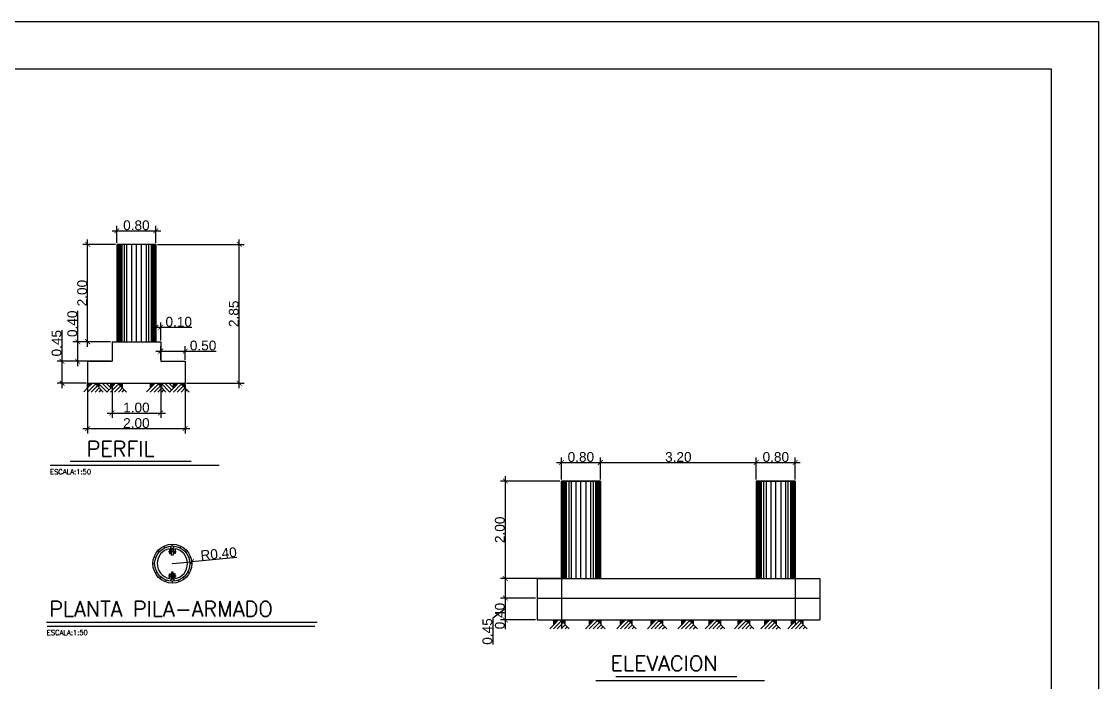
# Model space of a CAD drawing. Header units: millimetres. Extents: x 2276.9 to 2315.3, y 1419.6 to 1446.7.
# Drawn here: x 2293.21 to 2315.31, y 1433.18 to 1446.75 of the extents above; entities that cross this region are included whole.
import ezdxf

# ---------------------------------------------------------------- set-up
doc = ezdxf.new("R2010")
doc.units = ezdxf.units.MM
doc.styles.add('LET1', font='romans.shx', dxfattribs={"height": 0.2})
doc.styles.get("Standard").update_dxf_attribs({"font": 'arial.ttf'})
doc.dimstyles.new('ISO-25', dxfattribs={"dimtxt": 0.2, "dimasz": 0.1, "dimexe": 0.1, "dimexo": 0.03, "dimgap": 0.01, "dimtad": 1, "dimzin": 1, "dimdsep": 46, "dimtxsty": 'Standard', "dimblk": 'ARCHTICK', "dimcen": 2.5, "dimdle": 0.1, "dimaunit": 1, "dimazin": 0, "dimtfac": 1, "dimtmove": 0, "dimatfit": 3, "dimldrblk": 'ARCHTICK', "dimfxl": 1, "dimarcsym": 0})

# ---------------------------------------------------------------- blocks, each defined once
blk = doc.blocks.new('_ArchTick')
at = {"color": 0, "linetype": 'ByBlock', "const_width": 0.15}
blk.add_lwpolyline([(-0.5, -0.5), (0.5, 0.5)], dxfattribs=at)
blk = doc.blocks.new('*D19')
at = {"color": 0, "lineweight": -2, "transparency": 16777216}
for p, q in [((2295.166, 1442.206), (2295.166, 1442.555)), ((2295.966, 1442.206), (2295.966, 1442.555)), ((2295.066, 1442.455), (2296.066, 1442.455))]:
    blk.add_line(p, q, dxfattribs=at)
at = {"layer": 'Defpoints', "color": 0, "transparency": 16777216}
for p in [(2295.966, 1442.455), (2295.166, 1442.176), (2295.966, 1442.176)]:
    blk.add_point(p, dxfattribs=at)
at = {"color": 0, "lineweight": -2, "transparency": 16777216, "xscale": 0.1, "yscale": 0.1, "zscale": 0.1, "rotation": 180}
blk.add_blockref('_ArchTick', (2295.166, 1442.455), dxfattribs=at)
at = {"color": 0, "lineweight": -2, "transparency": 16777216, "xscale": 0.1, "yscale": 0.1, "zscale": 0.1}
blk.add_blockref('_ArchTick', (2295.966, 1442.455), dxfattribs=at)
at = {"color": 0, "transparency": 16777216, "insert": (2295.566, 1442.567), "char_height": 0.2, "attachment_point": 5}
blk.add_mtext('0.80', dxfattribs=at)
blk = doc.blocks.new('*D20')
at = {"color": 0, "lineweight": -2, "transparency": 16777216}
for p, q in [((2297.678, 1439.226), (2297.678, 1442.276)), ((2295.996, 1442.176), (2297.778, 1442.176)), ((2296.596, 1439.326), (2297.778, 1439.326))]:
    blk.add_line(p, q, dxfattribs=at)
at = {"layer": 'Defpoints', "color": 0, "transparency": 16777216}
for p in [(2295.966, 1442.176), (2297.678, 1442.176), (2296.566, 1439.326)]:
    blk.add_point(p, dxfattribs=at)
at = {"color": 0, "lineweight": -2, "transparency": 16777216, "xscale": 0.1, "yscale": 0.1, "zscale": 0.1}
for p, rotation in [((2297.678, 1442.176), 90), ((2297.678, 1439.326), 270)]:
    blk.add_blockref('_ArchTick', p, dxfattribs=dict(at, rotation=rotation))
at = {"color": 0, "transparency": 16777216, "insert": (2297.565, 1440.751), "char_height": 0.2, "attachment_point": 5, "rotation": 90}
blk.add_mtext('2.85', dxfattribs=at)
blk = doc.blocks.new('*D21')
at = {"color": 0, "lineweight": -2, "transparency": 16777216}
for p, q in [((2294.041, 1439.776), (2294.041, 1440.417)), ((2294.536, 1439.776), (2293.941, 1439.776)), ((2294.041, 1439.226), (2294.041, 1439.776)), ((2294.536, 1439.326), (2293.941, 1439.326))]:
    blk.add_line(p, q, dxfattribs=at)
at = {"layer": 'Defpoints', "color": 0, "transparency": 16777216}
for p in [(2294.041, 1439.776), (2294.566, 1439.776), (2294.566, 1439.326)]:
    blk.add_point(p, dxfattribs=at)
at = {"color": 0, "lineweight": -2, "transparency": 16777216, "xscale": 0.1, "yscale": 0.1, "zscale": 0.1}
for p, rotation in [((2294.041, 1439.776), 90), ((2294.041, 1439.326), 270)]:
    blk.add_blockref('_ArchTick', p, dxfattribs=dict(at, rotation=rotation))
at = {"color": 0, "transparency": 16777216, "insert": (2293.928, 1440.147), "char_height": 0.2, "attachment_point": 5, "rotation": 90}
blk.add_mtext('0.45', dxfattribs=at)
blk = doc.blocks.new('*D22')
at = {"color": 0, "lineweight": -2, "transparency": 16777216}
for p, q in [((2294.363, 1440.176), (2294.363, 1440.815)), ((2295.036, 1440.176), (2294.263, 1440.176)), ((2294.363, 1439.676), (2294.363, 1440.176)), ((2295.036, 1439.776), (2294.263, 1439.776))]:
    blk.add_line(p, q, dxfattribs=at)
at = {"layer": 'Defpoints', "color": 0, "transparency": 16777216}
for p in [(2294.363, 1440.176), (2295.066, 1440.176), (2295.066, 1439.776)]:
    blk.add_point(p, dxfattribs=at)
at = {"color": 0, "lineweight": -2, "transparency": 16777216, "xscale": 0.1, "yscale": 0.1, "zscale": 0.1}
for p, rotation in [((2294.363, 1440.176), 90), ((2294.363, 1439.776), 270)]:
    blk.add_blockref('_ArchTick', p, dxfattribs=dict(at, rotation=rotation))
at = {"color": 0, "transparency": 16777216, "insert": (2294.251, 1440.546), "char_height": 0.2, "attachment_point": 5, "rotation": 90}
blk.add_mtext('0.40', dxfattribs=at)
blk = doc.blocks.new('*D23')
at = {"color": 0, "lineweight": -2, "transparency": 16777216}
for p, q in [((2294.566, 1440.076), (2294.566, 1442.276)), ((2295.136, 1442.176), (2294.466, 1442.176)), ((2295.036, 1440.176), (2294.466, 1440.176))]:
    blk.add_line(p, q, dxfattribs=at)
at = {"layer": 'Defpoints', "color": 0, "transparency": 16777216}
for p in [(2294.566, 1442.176), (2295.166, 1442.176), (2295.066, 1440.176)]:
    blk.add_point(p, dxfattribs=at)
at = {"color": 0, "lineweight": -2, "transparency": 16777216, "xscale": 0.1, "yscale": 0.1, "zscale": 0.1}
for p, rotation in [((2294.566, 1442.176), 90), ((2294.566, 1440.176), 270)]:
    blk.add_blockref('_ArchTick', p, dxfattribs=dict(at, rotation=rotation))
at = {"color": 0, "transparency": 16777216, "insert": (2294.454, 1441.176), "char_height": 0.2, "attachment_point": 5, "rotation": 90}
blk.add_mtext('2.00', dxfattribs=at)
blk = doc.blocks.new('*D4')
at = {"color": 0, "lineweight": -2, "transparency": 16777216}
for p, q in [((2294.566, 1439.296), (2294.566, 1438.295)), ((2296.566, 1439.296), (2296.566, 1438.295)), ((2294.466, 1438.395), (2296.666, 1438.395))]:
    blk.add_line(p, q, dxfattribs=at)
at = {"layer": 'Defpoints', "color": 0, "transparency": 16777216}
for p in [(2294.566, 1439.326), (2296.566, 1439.326), (2296.566, 1438.395)]:
    blk.add_point(p, dxfattribs=at)
at = {"color": 0, "lineweight": -2, "transparency": 16777216, "xscale": 0.1, "yscale": 0.1, "zscale": 0.1, "rotation": 180}
blk.add_blockref('_ArchTick', (2294.566, 1438.395), dxfattribs=at)
at = {"color": 0, "lineweight": -2, "transparency": 16777216, "xscale": 0.1, "yscale": 0.1, "zscale": 0.1}
blk.add_blockref('_ArchTick', (2296.566, 1438.395), dxfattribs=at)
at = {"color": 0, "transparency": 16777216, "insert": (2295.566, 1438.507), "char_height": 0.2, "attachment_point": 5}
blk.add_mtext('2.00', dxfattribs=at)
blk = doc.blocks.new('*D5')
at = {"color": 0, "lineweight": -2, "transparency": 16777216}
for p, q in [((2295.066, 1439.296), (2295.066, 1438.614)), ((2296.066, 1439.296), (2296.066, 1438.614)), ((2294.966, 1438.714), (2296.166, 1438.714))]:
    blk.add_line(p, q, dxfattribs=at)
at = {"layer": 'Defpoints', "color": 0, "transparency": 16777216}
for p in [(2295.066, 1439.326), (2296.066, 1439.326), (2296.066, 1438.714)]:
    blk.add_point(p, dxfattribs=at)
at = {"color": 0, "lineweight": -2, "transparency": 16777216, "xscale": 0.1, "yscale": 0.1, "zscale": 0.1, "rotation": 180}
blk.add_blockref('_ArchTick', (2295.066, 1438.714), dxfattribs=at)
at = {"color": 0, "lineweight": -2, "transparency": 16777216, "xscale": 0.1, "yscale": 0.1, "zscale": 0.1}
blk.add_blockref('_ArchTick', (2296.066, 1438.714), dxfattribs=at)
at = {"color": 0, "transparency": 16777216, "insert": (2295.566, 1438.826), "char_height": 0.2, "attachment_point": 5}
blk.add_mtext('1.00', dxfattribs=at)
blk = doc.blocks.new('*D11')
at = {"color": 0, "lineweight": -2, "transparency": 16777216}
for p, q in [((2296.066, 1439.806), (2296.066, 1440.086)), ((2296.566, 1439.806), (2296.566, 1440.086)), ((2295.966, 1439.986), (2296.566, 1439.986)), ((2296.566, 1439.986), (2297.205, 1439.986))]:
    blk.add_line(p, q, dxfattribs=at)
at = {"layer": 'Defpoints', "color": 0, "transparency": 16777216}
for p in [(2296.566, 1439.986), (2296.066, 1439.776), (2296.566, 1439.776)]:
    blk.add_point(p, dxfattribs=at)
at = {"color": 0, "lineweight": -2, "transparency": 16777216, "xscale": 0.1, "yscale": 0.1, "zscale": 0.1, "rotation": 180}
blk.add_blockref('_ArchTick', (2296.066, 1439.986), dxfattribs=at)
at = {"color": 0, "lineweight": -2, "transparency": 16777216, "xscale": 0.1, "yscale": 0.1, "zscale": 0.1}
blk.add_blockref('_ArchTick', (2296.566, 1439.986), dxfattribs=at)
at = {"color": 0, "transparency": 16777216, "insert": (2296.935, 1440.099), "char_height": 0.2, "attachment_point": 5}
blk.add_mtext('0.50', dxfattribs=at)
blk = doc.blocks.new('*D12')
at = {"color": 0, "lineweight": -2, "transparency": 16777216}
for p, q in [((2295.966, 1440.206), (2295.966, 1440.574)), ((2296.066, 1440.206), (2296.066, 1440.574)), ((2295.866, 1440.474), (2296.066, 1440.474)), ((2296.066, 1440.474), (2296.705, 1440.474))]:
    blk.add_line(p, q, dxfattribs=at)
at = {"layer": 'Defpoints', "color": 0, "transparency": 16777216}
for p in [(2296.066, 1440.474), (2295.966, 1440.176), (2296.066, 1440.176)]:
    blk.add_point(p, dxfattribs=at)
at = {"color": 0, "lineweight": -2, "transparency": 16777216, "xscale": 0.1, "yscale": 0.1, "zscale": 0.1, "rotation": 180}
blk.add_blockref('_ArchTick', (2295.966, 1440.474), dxfattribs=at)
at = {"color": 0, "lineweight": -2, "transparency": 16777216, "xscale": 0.1, "yscale": 0.1, "zscale": 0.1}
blk.add_blockref('_ArchTick', (2296.066, 1440.474), dxfattribs=at)
at = {"color": 0, "transparency": 16777216, "insert": (2296.435, 1440.586), "char_height": 0.2, "attachment_point": 5}
blk.add_mtext('0.10', dxfattribs=at)
blk = doc.blocks.new('*D13')
at = {"color": 0, "lineweight": -2, "transparency": 16777216}
for p in [(2296.303, 1435.623), (2297.627, 1435.75)]:
    blk.add_line(p, (2296.701, 1435.661), dxfattribs=at)
at = {"layer": 'Defpoints', "color": 0, "transparency": 16777216}
for p in [(2296.701, 1435.661), (2296.303, 1435.623)]:
    blk.add_point(p, dxfattribs=at)
at = {"color": 0, "lineweight": -2, "transparency": 16777216, "xscale": 0.1, "yscale": 0.1, "zscale": 0.1, "rotation": 185.4538892116531}
blk.add_blockref('_ArchTick', (2296.701, 1435.661), dxfattribs=at)
at = {"color": 0, "transparency": 16777216, "insert": (2297.253, 1435.827), "char_height": 0.2, "attachment_point": 5, "rotation": 5.4539}
blk.add_mtext('R0.40', dxfattribs=at)
blk = doc.blocks.new('*D6')
at = {"color": 0, "lineweight": -2, "transparency": 16777216}
for p, q in [((2303.136, 1435.417), (2303.136, 1434.917)), ((2303.756, 1435.317), (2303.036, 1435.317)), ((2303.756, 1434.917), (2303.036, 1434.917)), ((2303.136, 1434.917), (2303.136, 1434.278))]:
    blk.add_line(p, q, dxfattribs=at)
at = {"layer": 'Defpoints', "color": 0, "transparency": 16777216}
for p in [(2303.786, 1435.317), (2303.136, 1434.917), (2303.786, 1434.917)]:
    blk.add_point(p, dxfattribs=at)
at = {"color": 0, "lineweight": -2, "transparency": 16777216, "xscale": 0.1, "yscale": 0.1, "zscale": 0.1}
for p, rotation in [((2303.136, 1435.317), 90), ((2303.136, 1434.917), 270)]:
    blk.add_blockref('_ArchTick', p, dxfattribs=dict(at, rotation=rotation))
at = {"color": 0, "transparency": 16777216, "insert": (2303.024, 1434.547), "char_height": 0.2, "attachment_point": 5, "rotation": 90}
blk.add_mtext('0.40', dxfattribs=at)
blk = doc.blocks.new('*D7')
at = {"color": 0, "lineweight": -2, "transparency": 16777216}
for p, q in [((2303.136, 1435.017), (2303.136, 1434.367)), ((2303.756, 1434.917), (2303.036, 1434.917)), ((2303.136, 1434.692), (2302.88, 1434.501)), ((2302.88, 1434.501), (2302.88, 1433.96)), ((2303.756, 1434.467), (2303.036, 1434.467))]:
    blk.add_line(p, q, dxfattribs=at)
at = {"layer": 'Defpoints', "color": 0, "transparency": 16777216}
for p in [(2303.786, 1434.917), (2303.136, 1434.467), (2303.786, 1434.467)]:
    blk.add_point(p, dxfattribs=at)
at = {"color": 0, "lineweight": -2, "transparency": 16777216, "xscale": 0.1, "yscale": 0.1, "zscale": 0.1}
for p, rotation in [((2303.136, 1434.917), 90), ((2303.136, 1434.467), 270)]:
    blk.add_blockref('_ArchTick', p, dxfattribs=dict(at, rotation=rotation))
at = {"color": 0, "transparency": 16777216, "insert": (2302.768, 1434.23), "char_height": 0.2, "attachment_point": 5, "rotation": 90}
blk.add_mtext('0.45', dxfattribs=at)
blk = doc.blocks.new('*D8')
at = {"color": 0, "lineweight": -2, "transparency": 16777216}
for p, q in [((2303.136, 1437.417), (2303.136, 1435.217)), ((2304.256, 1437.317), (2303.036, 1437.317)), ((2304.262, 1435.317), (2303.036, 1435.317))]:
    blk.add_line(p, q, dxfattribs=at)
at = {"layer": 'Defpoints', "color": 0, "transparency": 16777216}
for p in [(2304.286, 1437.317), (2303.136, 1435.317), (2304.292, 1435.317)]:
    blk.add_point(p, dxfattribs=at)
at = {"color": 0, "lineweight": -2, "transparency": 16777216, "xscale": 0.1, "yscale": 0.1, "zscale": 0.1}
for p, rotation in [((2303.136, 1437.317), 90), ((2303.136, 1435.317), 270)]:
    blk.add_blockref('_ArchTick', p, dxfattribs=dict(at, rotation=rotation))
at = {"color": 0, "transparency": 16777216, "insert": (2303.024, 1436.317), "char_height": 0.2, "attachment_point": 5, "rotation": 90}
blk.add_mtext('2.00', dxfattribs=at)
blk = doc.blocks.new('*D24')
at = {"color": 0, "lineweight": -2, "transparency": 16777216}
for p, q in [((2304.186, 1437.699), (2305.186, 1437.699)), ((2304.286, 1437.347), (2304.286, 1437.799)), ((2305.086, 1437.347), (2305.086, 1437.799))]:
    blk.add_line(p, q, dxfattribs=at)
at = {"layer": 'Defpoints', "color": 0, "transparency": 16777216}
for p in [(2305.086, 1437.699), (2304.286, 1437.317), (2305.086, 1437.317)]:
    blk.add_point(p, dxfattribs=at)
at = {"color": 0, "lineweight": -2, "transparency": 16777216, "xscale": 0.1, "yscale": 0.1, "zscale": 0.1, "rotation": 180}
blk.add_blockref('_ArchTick', (2304.286, 1437.699), dxfattribs=at)
at = {"color": 0, "lineweight": -2, "transparency": 16777216, "xscale": 0.1, "yscale": 0.1, "zscale": 0.1}
blk.add_blockref('_ArchTick', (2305.086, 1437.699), dxfattribs=at)
at = {"color": 0, "transparency": 16777216, "insert": (2304.686, 1437.811), "char_height": 0.2, "attachment_point": 5}
blk.add_mtext('0.80', dxfattribs=at)
blk = doc.blocks.new('*D25')
at = {"color": 0, "lineweight": -2, "transparency": 16777216}
for p, q in [((2304.986, 1437.699), (2308.386, 1437.699)), ((2305.086, 1437.347), (2305.086, 1437.799)), ((2308.286, 1437.347), (2308.286, 1437.799))]:
    blk.add_line(p, q, dxfattribs=at)
at = {"layer": 'Defpoints', "color": 0, "transparency": 16777216}
for p in [(2308.286, 1437.699), (2305.086, 1437.317), (2308.286, 1437.317)]:
    blk.add_point(p, dxfattribs=at)
at = {"color": 0, "lineweight": -2, "transparency": 16777216, "xscale": 0.1, "yscale": 0.1, "zscale": 0.1, "rotation": 180}
blk.add_blockref('_ArchTick', (2305.086, 1437.699), dxfattribs=at)
at = {"color": 0, "lineweight": -2, "transparency": 16777216, "xscale": 0.1, "yscale": 0.1, "zscale": 0.1}
blk.add_blockref('_ArchTick', (2308.286, 1437.699), dxfattribs=at)
at = {"color": 0, "transparency": 16777216, "insert": (2306.686, 1437.811), "char_height": 0.2, "attachment_point": 5}
blk.add_mtext('3.20', dxfattribs=at)
blk = doc.blocks.new('*D26')
at = {"color": 0, "lineweight": -2, "transparency": 16777216}
for p, q in [((2308.186, 1437.699), (2309.186, 1437.699)), ((2308.286, 1437.347), (2308.286, 1437.799)), ((2309.086, 1437.347), (2309.086, 1437.799))]:
    blk.add_line(p, q, dxfattribs=at)
at = {"layer": 'Defpoints', "color": 0, "transparency": 16777216}
for p in [(2309.086, 1437.699), (2308.286, 1437.317), (2309.086, 1437.317)]:
    blk.add_point(p, dxfattribs=at)
at = {"color": 0, "lineweight": -2, "transparency": 16777216, "xscale": 0.1, "yscale": 0.1, "zscale": 0.1, "rotation": 180}
blk.add_blockref('_ArchTick', (2308.286, 1437.699), dxfattribs=at)
at = {"color": 0, "lineweight": -2, "transparency": 16777216, "xscale": 0.1, "yscale": 0.1, "zscale": 0.1}
blk.add_blockref('_ArchTick', (2309.086, 1437.699), dxfattribs=at)
at = {"color": 0, "transparency": 16777216, "insert": (2308.686, 1437.811), "char_height": 0.2, "attachment_point": 5}
blk.add_mtext('0.80', dxfattribs=at)

msp = doc.modelspace()

# ---------------------------------------------------------------- linework, layer by layer
for p, q in [((2295.166, 1442.176), (2295.166, 1440.176)), ((2295.966, 1442.176), (2295.166, 1442.176)), ((2295.169, 1442.176), (2295.169, 1440.176)), ((2295.172, 1440.176), (2295.172, 1442.176)), ((2295.178, 1440.176), (2295.178, 1442.176)), ((2295.184, 1442.176), (2295.184, 1440.176)), ((2295.191, 1440.176), (2295.191, 1442.176)), ((2295.203, 1442.176), (2295.203, 1440.176)), ((2295.216, 1442.176), (2295.216, 1440.176)), ((2295.241, 1442.176), (2295.241, 1440.176)), ((2295.266, 1442.176), (2295.266, 1440.176)), ((2295.316, 1442.176), (2295.316, 1440.176)), ((2295.366, 1442.176), (2295.366, 1440.176)), ((2295.466, 1442.176), (2295.466, 1440.176)), ((2295.566, 1440.176), (2295.566, 1442.176)), ((2295.566, 1440.176), (2295.566, 1442.176)), ((2295.666, 1442.176), (2295.666, 1440.176)), ((2295.766, 1442.176), (2295.766, 1440.176)), ((2295.816, 1442.176), (2295.816, 1440.176)), ((2295.866, 1442.176), (2295.866, 1440.176)), ((2295.891, 1442.176), (2295.891, 1440.176)), ((2295.916, 1442.176), (2295.916, 1440.176)), ((2295.928, 1442.176), (2295.928, 1440.176)), ((2295.941, 1440.176), (2295.941, 1442.176)), ((2295.947, 1442.176), (2295.947, 1440.176)), ((2295.953, 1440.176), (2295.953, 1442.176)), ((2295.959, 1440.176), (2295.959, 1442.176)), ((2295.963, 1442.176), (2295.963, 1440.176)), ((2295.966, 1442.176), (2295.966, 1440.176)), ((2295.066, 1440.176), (2295.166, 1440.176)), ((2295.066, 1440.176), (2295.066, 1439.776)), ((2295.066, 1440.176), (2296.066, 1440.176)), ((2295.216, 1440.176), (2295.166, 1440.176)), ((2295.191, 1440.176), (2295.166, 1440.176)), ((2295.178, 1440.176), (2295.166, 1440.176)), ((2295.966, 1440.176), (2296.066, 1440.176)), ((2296.066, 1440.176), (2296.066, 1439.776)), ((2294.566, 1439.776), (2295.066, 1439.776)), ((2294.566, 1439.776), (2294.566, 1439.326)), ((2296.066, 1439.776), (2296.566, 1439.776)), ((2296.566, 1439.776), (2296.566, 1439.326)), ((2294.566, 1439.326), (2296.566, 1439.326)), ((2293.798, 1437.641), (2297.262, 1437.641)), ((2294.21, 1437.724), (2296.691, 1437.724)), ((2304.286, 1437.317), (2304.286, 1435.317)), ((2304.286, 1437.317), (2304.286, 1435.317)), ((2305.086, 1437.317), (2304.286, 1437.317)), ((2304.286, 1437.317), (2305.086, 1437.317)), ((2304.289, 1437.317), (2304.289, 1435.317)), ((2304.292, 1435.317), (2304.292, 1437.317)), ((2304.298, 1435.317), (2304.298, 1437.317)), ((2304.304, 1437.317), (2304.304, 1435.317)), ((2304.311, 1435.317), (2304.311, 1437.317)), ((2304.323, 1437.317), (2304.323, 1435.317)), ((2304.336, 1437.317), (2304.336, 1435.317)), ((2304.361, 1437.317), (2304.361, 1435.317)), ((2304.386, 1437.317), (2304.386, 1435.317)), ((2304.436, 1437.317), (2304.436, 1435.317)), ((2304.486, 1437.317), (2304.486, 1435.317)), ((2304.586, 1437.317), (2304.586, 1435.317)), ((2304.686, 1435.317), (2304.686, 1437.317)), ((2304.686, 1435.317), (2304.686, 1437.317)), ((2304.786, 1437.317), (2304.786, 1435.317)), ((2304.886, 1437.317), (2304.886, 1435.317)), ((2304.936, 1437.317), (2304.936, 1435.317)), ((2304.986, 1437.317), (2304.986, 1435.317)), ((2305.011, 1437.317), (2305.011, 1435.317)), ((2305.036, 1437.317), (2305.036, 1435.317)), ((2305.048, 1437.317), (2305.048, 1435.317)), ((2305.061, 1435.317), (2305.061, 1437.317)), ((2305.067, 1437.317), (2305.067, 1435.317)), ((2305.073, 1435.317), (2305.073, 1437.317)), ((2305.079, 1435.317), (2305.079, 1437.317)), ((2305.082, 1437.317), (2305.082, 1435.317)), ((2305.086, 1437.317), (2305.086, 1435.317)), ((2305.086, 1437.317), (2305.086, 1435.317)), ((2308.286, 1437.317), (2308.286, 1435.317)), ((2308.286, 1437.317), (2309.086, 1437.317)), ((2308.286, 1437.317), (2308.286, 1435.317)), ((2308.286, 1437.317), (2308.286, 1435.317)), ((2309.086, 1437.317), (2308.286, 1437.317)), ((2308.286, 1437.317), (2309.086, 1437.317)), ((2308.289, 1437.317), (2308.289, 1435.317)), ((2308.292, 1435.317), (2308.292, 1437.317)), ((2308.298, 1435.317), (2308.298, 1437.317)), ((2308.304, 1437.317), (2308.304, 1435.317)), ((2308.311, 1435.317), (2308.311, 1437.317)), ((2308.323, 1437.317), (2308.323, 1435.317)), ((2308.336, 1437.317), (2308.336, 1435.317)), ((2308.361, 1437.317), (2308.361, 1435.317)), ((2308.386, 1437.317), (2308.386, 1435.317)), ((2308.436, 1437.317), (2308.436, 1435.317)), ((2308.486, 1437.317), (2308.486, 1435.317)), ((2308.586, 1437.317), (2308.586, 1435.317)), ((2308.686, 1435.317), (2308.686, 1437.317)), ((2308.686, 1435.317), (2308.686, 1437.317)), ((2308.786, 1437.317), (2308.786, 1435.317)), ((2308.886, 1437.317), (2308.886, 1435.317)), ((2308.936, 1437.317), (2308.936, 1435.317)), ((2308.986, 1437.317), (2308.986, 1435.317)), ((2309.011, 1437.317), (2309.011, 1435.317)), ((2309.036, 1437.317), (2309.036, 1435.317)), ((2309.048, 1437.317), (2309.048, 1435.317)), ((2309.061, 1435.317), (2309.061, 1437.317)), ((2309.067, 1437.317), (2309.067, 1435.317)), ((2309.073, 1435.317), (2309.073, 1437.317)), ((2309.079, 1435.317), (2309.079, 1437.317)), ((2309.082, 1437.317), (2309.082, 1435.317)), ((2309.086, 1437.317), (2309.086, 1435.317)), ((2309.086, 1437.317), (2309.086, 1435.317)), ((2309.086, 1437.317), (2309.086, 1435.317)), ((2296.009, 1435.894), (2296.037, 1435.868)), ((2296.125, 1435.981), (2296.142, 1435.947)), ((2296.222, 1435.872), (2296.383, 1435.872)), ((2296.244, 1435.929), (2296.244, 1435.834)), ((2296.271, 1435.834), (2296.271, 1435.982)), ((2296.285, 1435.796), (2296.285, 1435.915)), ((2296.285, 1435.915), (2296.319, 1435.915)), ((2296.303, 1435.985), (2296.303, 1436.023)), ((2296.303, 1435.985), (2296.303, 1436.023)), ((2296.319, 1435.915), (2296.319, 1435.796)), ((2296.333, 1435.834), (2296.333, 1435.985)), ((2296.361, 1435.93), (2296.361, 1435.834)), ((2296.481, 1435.981), (2296.464, 1435.947)), ((2296.598, 1435.894), (2296.57, 1435.868)), ((2295.963, 1435.747), (2295.927, 1435.76)), ((2296.244, 1435.834), (2296.271, 1435.834)), ((2296.319, 1435.796), (2296.285, 1435.796)), ((2296.361, 1435.834), (2296.333, 1435.834)), ((2296.643, 1435.747), (2296.679, 1435.76)), ((2295.903, 1435.623), (2295.942, 1435.623)), ((2295.953, 1435.43), (2295.987, 1435.448)), ((2296.244, 1435.317), (2296.244, 1435.412)), ((2296.244, 1435.412), (2296.271, 1435.412)), ((2296.271, 1435.412), (2296.271, 1435.265)), ((2296.285, 1435.45), (2296.285, 1435.332)), ((2296.319, 1435.45), (2296.285, 1435.45)), ((2296.319, 1435.332), (2296.319, 1435.45)), ((2296.361, 1435.412), (2296.333, 1435.412)), ((2296.333, 1435.412), (2296.333, 1435.262)), ((2296.361, 1435.317), (2296.361, 1435.412)), ((2296.653, 1435.43), (2296.62, 1435.448)), ((2296.703, 1435.623), (2296.665, 1435.623)), ((2296.054, 1435.311), (2296.077, 1435.341)), ((2296.162, 1435.249), (2296.176, 1435.285)), ((2296.222, 1435.374), (2296.383, 1435.374)), ((2296.285, 1435.332), (2296.319, 1435.332)), ((2296.303, 1435.262), (2296.303, 1435.223)), ((2296.303, 1435.262), (2296.303, 1435.223)), ((2296.444, 1435.249), (2296.431, 1435.285)), ((2296.553, 1435.311), (2296.529, 1435.341)), ((2303.786, 1435.317), (2309.586, 1435.317)), ((2303.786, 1435.317), (2303.786, 1434.467)), ((2304.336, 1435.317), (2304.286, 1435.317)), ((2304.311, 1435.317), (2304.286, 1435.317)), ((2304.298, 1435.317), (2304.286, 1435.317)), ((2304.286, 1435.317), (2304.286, 1434.289)), ((2308.336, 1435.317), (2308.286, 1435.317)), ((2308.311, 1435.317), (2308.286, 1435.317)), ((2308.298, 1435.317), (2308.286, 1435.317)), ((2309.086, 1435.317), (2309.086, 1434.364)), ((2309.586, 1435.317), (2309.586, 1434.467)), ((2303.786, 1434.917), (2309.586, 1434.917)), ((2293.719, 1434.424), (2299.275, 1434.424)), ((2293.732, 1434.341), (2299.23, 1434.341)), ((2303.786, 1434.467), (2309.586, 1434.467)), ((2304.991, 1433.225), (2308.456, 1433.225)), ((2305.404, 1433.308), (2307.884, 1433.308))]:
    msp.add_line(p, q)
at = {"ltscale": 75}
for p, q in [((2294.485, 1439.148), (2294.566, 1439.228)), ((2294.562, 1439.145), (2294.724, 1439.307)), ((2294.566, 1439.228), (2294.664, 1439.326)), ((2294.566, 1439.228), (2294.566, 1439.326)), ((2294.641, 1439.145), (2294.764, 1439.268)), ((2294.721, 1439.145), (2294.803, 1439.228)), ((2294.965, 1439.145), (2294.784, 1439.326)), ((2294.8, 1439.145), (2294.843, 1439.189)), ((2294.803, 1439.228), (2294.803, 1439.326)), ((2294.886, 1439.145), (2294.803, 1439.228)), ((2295.001, 1439.189), (2294.863, 1439.326)), ((2295.041, 1439.228), (2294.943, 1439.326)), ((2294.958, 1439.145), (2295.08, 1439.268)), ((2295.037, 1439.145), (2295.199, 1439.307)), ((2295.041, 1439.228), (2295.041, 1439.326)), ((2295.08, 1439.268), (2295.139, 1439.326)), ((2295.116, 1439.145), (2295.239, 1439.268)), ((2295.239, 1439.268), (2295.18, 1439.326)), ((2295.196, 1439.145), (2295.278, 1439.228)), ((2295.361, 1439.145), (2295.239, 1439.268)), ((2295.275, 1439.145), (2295.318, 1439.189)), ((2295.278, 1439.228), (2295.278, 1439.326)), ((2295.773, 1439.148), (2295.853, 1439.228)), ((2295.849, 1439.145), (2296.011, 1439.307)), ((2295.853, 1439.228), (2295.853, 1439.326)), ((2295.853, 1439.228), (2295.951, 1439.326)), ((2295.929, 1439.145), (2296.051, 1439.268)), ((2296.008, 1439.145), (2296.091, 1439.228)), ((2296.253, 1439.145), (2296.072, 1439.326)), ((2296.087, 1439.145), (2296.13, 1439.189)), ((2296.091, 1439.228), (2296.091, 1439.326)), ((2296.173, 1439.145), (2296.091, 1439.228)), ((2296.289, 1439.189), (2296.151, 1439.326)), ((2296.328, 1439.228), (2296.23, 1439.326)), ((2296.245, 1439.145), (2296.368, 1439.268)), ((2296.325, 1439.145), (2296.487, 1439.307)), ((2296.328, 1439.228), (2296.328, 1439.326)), ((2296.368, 1439.268), (2296.426, 1439.326)), ((2296.404, 1439.145), (2296.526, 1439.268)), ((2296.526, 1439.268), (2296.468, 1439.326)), ((2296.483, 1439.145), (2296.566, 1439.228)), ((2296.649, 1439.145), (2296.526, 1439.268)), ((2296.562, 1439.145), (2296.605, 1439.189)), ((2296.566, 1439.228), (2296.566, 1439.326)), ((2295.354, 1439.145), (2295.358, 1439.149)), ((2304.047, 1434.288), (2304.128, 1434.369)), ((2304.124, 1434.286), (2304.286, 1434.448)), ((2304.128, 1434.369), (2304.128, 1434.467)), ((2304.128, 1434.369), (2304.226, 1434.467)), ((2304.203, 1434.286), (2304.326, 1434.408)), ((2304.282, 1434.286), (2304.365, 1434.369)), ((2304.362, 1434.286), (2304.405, 1434.329)), ((2304.365, 1434.369), (2304.365, 1434.467)), ((2304.448, 1434.286), (2304.365, 1434.369)), ((2304.783, 1434.288), (2304.863, 1434.369)), ((2304.859, 1434.286), (2305.021, 1434.448)), ((2304.863, 1434.369), (2304.863, 1434.467)), ((2304.863, 1434.369), (2304.961, 1434.467)), ((2304.939, 1434.286), (2305.061, 1434.408)), ((2305.018, 1434.286), (2305.101, 1434.369)), ((2305.097, 1434.286), (2305.14, 1434.329)), ((2305.101, 1434.369), (2305.101, 1434.467)), ((2305.183, 1434.286), (2305.101, 1434.369)), ((2305.422, 1434.288), (2305.502, 1434.369)), ((2305.499, 1434.286), (2305.661, 1434.448)), ((2305.502, 1434.369), (2305.502, 1434.467)), ((2305.502, 1434.369), (2305.601, 1434.467)), ((2305.578, 1434.286), (2305.7, 1434.408)), ((2305.657, 1434.286), (2305.74, 1434.369)), ((2305.736, 1434.286), (2305.78, 1434.329)), ((2305.74, 1434.369), (2305.74, 1434.467)), ((2305.823, 1434.286), (2305.74, 1434.369)), ((2306.05, 1434.288), (2306.13, 1434.369)), ((2306.127, 1434.286), (2306.289, 1434.448)), ((2306.13, 1434.369), (2306.13, 1434.467)), ((2306.13, 1434.369), (2306.228, 1434.467)), ((2306.206, 1434.286), (2306.328, 1434.408)), ((2306.285, 1434.286), (2306.368, 1434.369)), ((2306.364, 1434.286), (2306.407, 1434.329)), ((2306.368, 1434.369), (2306.368, 1434.467)), ((2306.451, 1434.286), (2306.368, 1434.369)), ((2306.677, 1434.288), (2306.758, 1434.369)), ((2306.754, 1434.286), (2306.916, 1434.448)), ((2306.758, 1434.369), (2306.758, 1434.467)), ((2306.758, 1434.369), (2306.856, 1434.467)), ((2306.833, 1434.286), (2306.956, 1434.408)), ((2306.913, 1434.286), (2306.995, 1434.369)), ((2306.992, 1434.286), (2307.035, 1434.329)), ((2306.995, 1434.369), (2306.995, 1434.467)), ((2307.078, 1434.286), (2306.995, 1434.369)), ((2307.239, 1434.288), (2307.32, 1434.369)), ((2307.316, 1434.286), (2307.478, 1434.448)), ((2307.32, 1434.369), (2307.32, 1434.467)), ((2307.32, 1434.369), (2307.418, 1434.467)), ((2307.395, 1434.286), (2307.518, 1434.408)), ((2307.474, 1434.286), (2307.557, 1434.369)), ((2307.554, 1434.286), (2307.597, 1434.329)), ((2307.557, 1434.369), (2307.557, 1434.467)), ((2307.64, 1434.286), (2307.557, 1434.369)), ((2307.837, 1434.288), (2307.917, 1434.369)), ((2307.914, 1434.286), (2308.076, 1434.448)), ((2307.917, 1434.369), (2307.917, 1434.467)), ((2307.917, 1434.369), (2308.016, 1434.467)), ((2307.993, 1434.286), (2308.115, 1434.408)), ((2308.072, 1434.286), (2308.155, 1434.369)), ((2308.151, 1434.286), (2308.195, 1434.329)), ((2308.155, 1434.369), (2308.155, 1434.467)), ((2308.238, 1434.286), (2308.155, 1434.369)), ((2308.381, 1434.288), (2308.461, 1434.369)), ((2308.458, 1434.286), (2308.62, 1434.448)), ((2308.461, 1434.369), (2308.461, 1434.467)), ((2308.461, 1434.369), (2308.56, 1434.467)), ((2308.537, 1434.286), (2308.659, 1434.408)), ((2308.616, 1434.286), (2308.699, 1434.369)), ((2308.695, 1434.286), (2308.738, 1434.329)), ((2308.699, 1434.369), (2308.699, 1434.467)), ((2308.782, 1434.286), (2308.699, 1434.369)), ((2308.931, 1434.288), (2309.011, 1434.369)), ((2309.008, 1434.286), (2309.17, 1434.448)), ((2309.011, 1434.369), (2309.011, 1434.467)), ((2309.011, 1434.369), (2309.109, 1434.467)), ((2309.087, 1434.286), (2309.209, 1434.408)), ((2309.166, 1434.286), (2309.249, 1434.369)), ((2309.245, 1434.286), (2309.288, 1434.329)), ((2309.249, 1434.369), (2309.249, 1434.467)), ((2309.332, 1434.286), (2309.249, 1434.369))]:
    msp.add_line(p, q, dxfattribs=at)
for points in [[(2276.873, 1446.75), (2315.306, 1446.75), (2315.306, 1419.574), (2276.873, 1419.574)], [(2280.108, 1445.779), (2314.336, 1445.779), (2314.336, 1420.545), (2280.108, 1420.545)]]:
    msp.add_lwpolyline(points, close=True)
for radius in [0.4, 0.362]:
    msp.add_circle((2296.303, 1435.623), radius)
for start, end in [(101.0457, 258.9543), (84.4712, 95.9296), (280.6397, 79.3603), (264.0704, 275.5288), (264.0704, 275.5288)]:
    msp.add_arc((2296.303, 1435.623), 0.312, start, end)
for points in [[(2294.566, 1439.326), (2294.566, 1439.228), (2294.664, 1439.326)], [(2294.685, 1439.326), (2294.803, 1439.228), (2294.803, 1439.326)], [(2295.041, 1439.326), (2295.041, 1439.228), (2295.139, 1439.326)], [(2295.18, 1439.326), (2295.278, 1439.228), (2295.278, 1439.326)], [(2295.853, 1439.326), (2295.853, 1439.228), (2295.951, 1439.326)], [(2295.972, 1439.326), (2296.091, 1439.228), (2296.091, 1439.326)], [(2296.328, 1439.326), (2296.328, 1439.228), (2296.426, 1439.326)], [(2296.468, 1439.326), (2296.566, 1439.228), (2296.566, 1439.326)], [(2304.128, 1434.467), (2304.128, 1434.369), (2304.226, 1434.467)], [(2304.246, 1434.467), (2304.365, 1434.369), (2304.365, 1434.467)], [(2304.863, 1434.467), (2304.863, 1434.369), (2304.961, 1434.467)], [(2304.982, 1434.467), (2305.101, 1434.369), (2305.101, 1434.467)], [(2305.502, 1434.467), (2305.502, 1434.369), (2305.601, 1434.467)], [(2305.621, 1434.467), (2305.74, 1434.369), (2305.74, 1434.467)], [(2306.13, 1434.467), (2306.13, 1434.369), (2306.228, 1434.467)], [(2306.249, 1434.467), (2306.368, 1434.369), (2306.368, 1434.467)], [(2306.758, 1434.467), (2306.758, 1434.369), (2306.856, 1434.467)], [(2306.877, 1434.467), (2306.995, 1434.369), (2306.995, 1434.467)], [(2307.32, 1434.467), (2307.32, 1434.369), (2307.418, 1434.467)], [(2307.438, 1434.467), (2307.557, 1434.369), (2307.557, 1434.467)], [(2307.917, 1434.467), (2307.917, 1434.369), (2308.016, 1434.467)], [(2308.036, 1434.467), (2308.155, 1434.369), (2308.155, 1434.467)], [(2308.461, 1434.467), (2308.461, 1434.369), (2308.56, 1434.467)], [(2308.58, 1434.467), (2308.699, 1434.369), (2308.699, 1434.467)], [(2309.011, 1434.467), (2309.011, 1434.369), (2309.109, 1434.467)], [(2309.13, 1434.467), (2309.249, 1434.369), (2309.249, 1434.467)]]:
    msp.add_solid(points, dxfattribs=at)

# ---------------------------------------------------------------- texts
at = {"style": 'LET1'}
for s, height, p in [('PERFIL ', 0.3128, (2294.544, 1437.823)), ('ESCALA:1:50 ', 0.10182, (2293.794, 1437.457)), ('PLANTA PILA-ARMADO', 0.31282, (2293.779, 1434.537)), ('ESCALA:1:50 ', 0.10182, (2293.727, 1434.157)), ('ELEVACION ', 0.3128, (2305.295, 1433.42))]:
    msp.add_text(s, height=height, dxfattribs=at).set_placement(p)

# ---------------------------------------------------------------- dimensions: what is measured, and where the dimension line sits
for base, p1, p2, picture, middle in [((2295.966, 1442.455), (2295.166, 1442.176), (2295.966, 1442.176), '*D19', (2295.566, 1442.567)), ((2296.066, 1440.474), (2295.966, 1440.176), (2296.066, 1440.176), '*D12', (2296.435, 1440.586)), ((2296.566, 1439.986), (2296.066, 1439.776), (2296.566, 1439.776), '*D11', (2296.935, 1440.099)), ((2296.566, 1438.395), (2294.566, 1439.326), (2296.566, 1439.326), '*D4', (2295.566, 1438.507)), ((2296.066, 1438.714), (2295.066, 1439.326), (2296.066, 1439.326), '*D5', (2295.566, 1438.826)), ((2305.086, 1437.699), (2304.286, 1437.317), (2305.086, 1437.317), '*D24', (2304.686, 1437.811))]:
    dim = msp.add_linear_dim(base=base, p1=p1, p2=p2, dimstyle='ISO-25')
    dim.commit()
    dim.dimension.update_dxf_attribs({"geometry": picture, "text_midpoint": middle})
dim = msp.add_linear_dim(base=(2294.566, 1442.176), p1=(2295.066, 1440.176), p2=(2295.166, 1442.176), angle=90, dimstyle='ISO-25', override={"dimtmove": 1})
dim.commit()
dim.dimension.update_dxf_attribs({"geometry": '*D23', "text_midpoint": (2294.454, 1441.176)})
for base, p1, p2, picture, middle in [((2297.678, 1442.176), (2296.566, 1439.326), (2295.966, 1442.176), '*D20', (2297.565, 1440.751)), ((2294.363, 1440.176), (2295.066, 1439.776), (2295.066, 1440.176), '*D22', (2294.251, 1440.546)), ((2294.041, 1439.776), (2294.566, 1439.326), (2294.566, 1439.776), '*D21', (2293.928, 1440.147)), ((2303.136, 1435.317), (2304.286, 1437.317), (2304.292, 1435.317), '*D8', (2303.024, 1436.317)), ((2303.136, 1434.917), (2303.786, 1435.317), (2303.786, 1434.917), '*D6', (2303.024, 1434.547))]:
    dim = msp.add_linear_dim(base=base, p1=p1, p2=p2, angle=90, dimstyle='ISO-25')
    dim.commit()
    dim.dimension.update_dxf_attribs({"geometry": picture, "text_midpoint": middle})
for base, p1, p2, picture, middle in [((2308.286, 1437.699), (2305.086, 1437.317), (2308.286, 1437.317), '*D25', (2306.686, 1437.811)), ((2309.086, 1437.699), (2308.286, 1437.317), (2309.086, 1437.317), '*D26', (2308.686, 1437.811))]:
    dim = msp.add_linear_dim(base=base, p1=p1, p2=p2, dimstyle='ISO-25', override={"dimtmove": 1})
    dim.commit()
    dim.dimension.update_dxf_attribs({"geometry": picture, "text_midpoint": middle})
dim = msp.add_radius_dim(center=(2296.303, 1435.623), mpoint=(2296.701, 1435.661), dimstyle='ISO-25')
dim.commit()
dim.dimension.update_dxf_attribs({"geometry": '*D13', "text_midpoint": (2297.253, 1435.827)})
dim = msp.add_linear_dim(base=(2303.136, 1434.467), p1=(2303.786, 1434.917), p2=(2303.786, 1434.467), angle=90, dimstyle='ISO-25', override={"dimtmove": 1})
dim.commit()
dim.dimension.update_dxf_attribs({"geometry": '*D7', "text_midpoint": (2302.88, 1434.491), "dimtype": 160})

doc.saveas('drawing.dxf')
